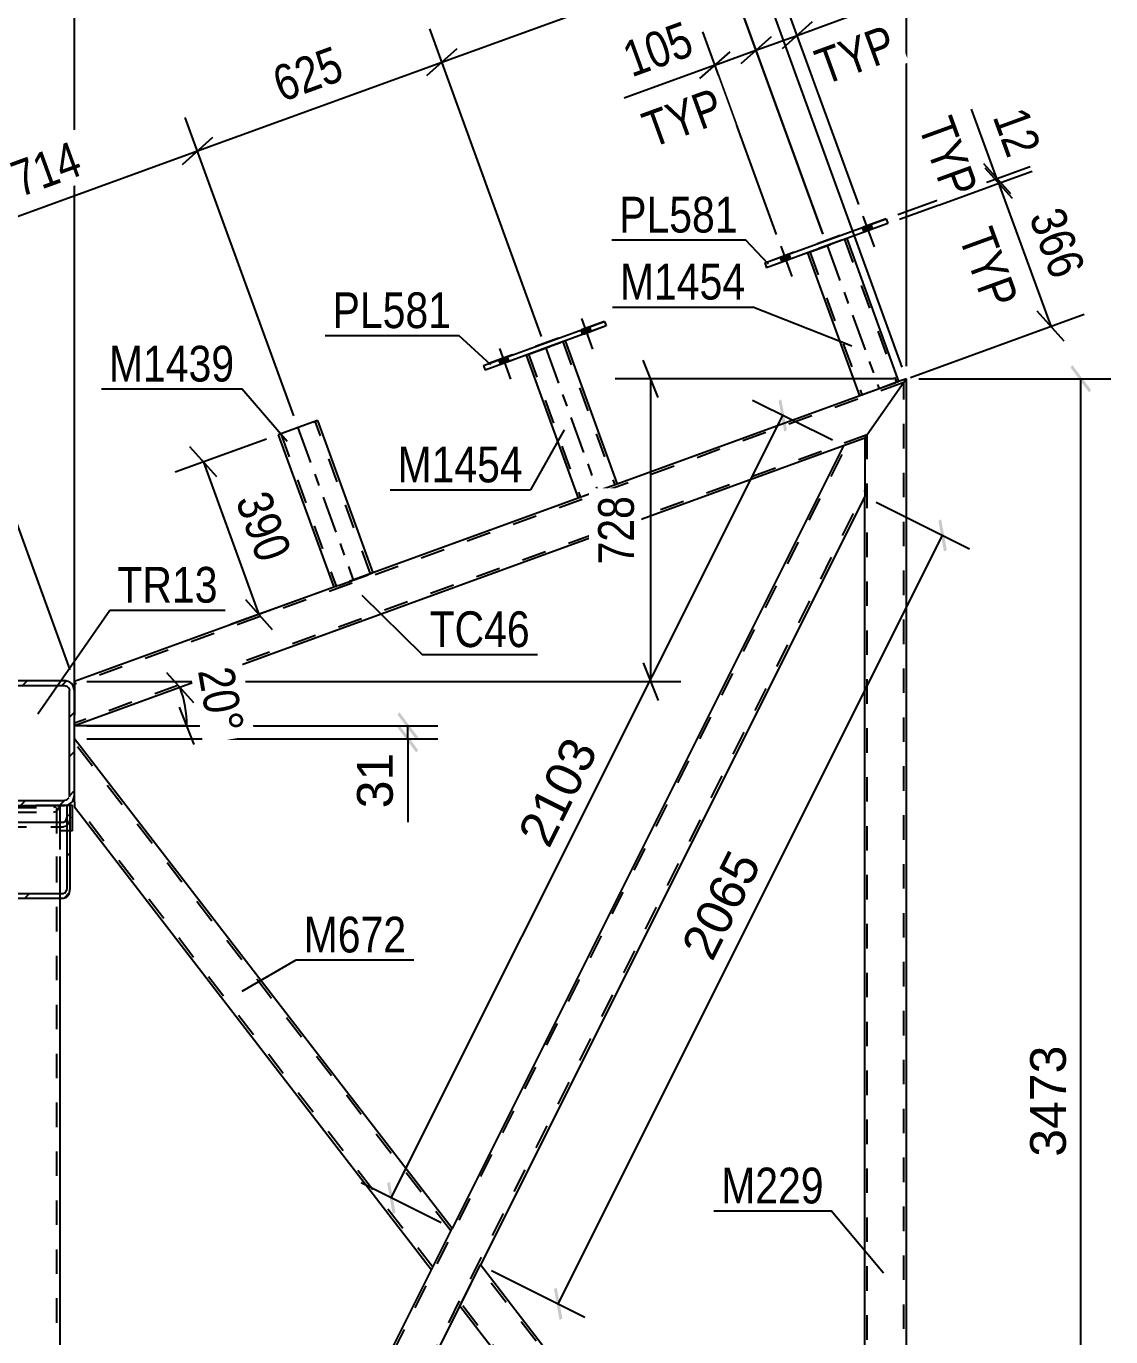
# Model space of a CAD drawing. Header units: millimetres. Extents: x -141 to 1048, y -561 to 280.
# Drawn here: x 836.8 to 923.7, y -203.4 to -98.4 of the extents above; entities that cross this region are included whole.
import ezdxf

# ---------------------------------------------------------------- set-up
doc = ezdxf.new("R2010")
doc.units = ezdxf.units.MM
doc.linetypes.add('DXK_LINE_DOT2', pattern=[3.9198, 1.9599, -1.9599])
doc.linetypes.add('DXK_LINE_DOT3', pattern=[5.9187, 2.979, -0.9799, 0.9799, -0.9799])
doc.styles.add('Arial', font='ARIAL.TTF', dxfattribs={"height": 0.2})
doc.styles.add('Arial Narrow', font='ARIALN.TTF', dxfattribs={"height": 0.2})

# ---------------------------------------------------------------- blocks, each defined once
blk = doc.blocks.new('Part-389626618-1850 - 1833')
at = {"linetype": 'Continuous'}
h = blk.add_hatch(dxfattribs=at)
h.set_pattern_fill('', scale=0.7, style=0, pattern_type=0)
h.set_pattern_definition([(45, (833.9813, -160.047), (-1.57154, 1.57154), [])])
h.paths.add_polyline_path([(833.98, -151.65), (833.98, -160.05), (834.04, -160.35), (834.22, -160.61), (834.48, -160.79), (834.78, -160.85), (839.85, -160.85), (840.15, -160.79), (840.41, -160.61), (840.59, -160.35), (840.65, -160.05), (840.65, -151.65), (840.59, -151.34), (840.41, -151.08), (840.15, -150.91), (839.85, -150.85), (834.78, -150.85), (834.48, -150.91), (834.22, -151.08), (834.04, -151.34)])
h.paths.add_polyline_path([(834.5, -151.36), (834.63, -151.28), (834.78, -151.25), (839.85, -151.25), (840, -151.28), (840.13, -151.36), (840.22, -151.49), (840.25, -151.65), (840.25, -160.05), (840.22, -160.2), (840.13, -160.33), (840, -160.42), (839.85, -160.45), (834.78, -160.45), (834.63, -160.42), (834.5, -160.33), (834.41, -160.2), (834.38, -160.05), (834.38, -151.65), (834.41, -151.49)])
at = {"color": 2, "linetype": 'Continuous'}
for p, q in [((834.78, -150.85), (834.48, -150.91)), ((834.78, -150.85), (839.85, -150.85)), ((840.15, -150.91), (839.85, -150.85)), ((834.04, -151.34), (833.98, -151.65)), ((833.98, -160.05), (833.98, -151.65)), ((834.38, -151.65), (834.41, -151.49)), ((834.38, -160.05), (834.38, -151.65)), ((834.63, -151.28), (834.78, -151.25)), ((834.78, -151.25), (839.85, -151.25)), ((839.85, -151.25), (840, -151.28)), ((840.22, -151.49), (840.25, -151.65)), ((840.25, -160.05), (840.25, -151.65)), ((840.65, -151.65), (840.59, -151.34)), ((840.65, -160.05), (840.65, -151.65)), ((833.98, -160.05), (834.04, -160.35)), ((834.41, -160.2), (834.38, -160.05)), ((834.78, -160.45), (834.63, -160.42)), ((834.78, -160.45), (839.85, -160.45)), ((840, -160.42), (839.85, -160.45)), ((840.25, -160.05), (840.22, -160.2)), ((840.59, -160.35), (840.65, -160.05)), ((834.48, -160.79), (834.78, -160.85)), ((834.78, -160.85), (839.85, -160.85)), ((839.85, -160.85), (840.15, -160.79))]:
    blk.add_line(p, q, dxfattribs=at)
for centre, radius, start, end in [((834.78, -151.65), 0.8, 112.5, 157.5), ((839.85, -151.65), 0.8, 22.5, 67.5), ((834.78, -151.65), 0.4, 112.5, 157.5), ((839.85, -151.65), 0.4, 22.5, 67.5), ((834.78, -160.05), 0.8, 202.5, 247.5), ((834.78, -160.05), 0.4, 202.5, 247.5), ((839.85, -160.05), 0.4, 292.5, 337.5), ((839.85, -160.05), 0.8, 292.5, 337.5)]:
    blk.add_arc(centre, radius, start, end, dxfattribs=at)
blk = doc.blocks.new('Part-389626618-1862 - 1833')
at = {"color": 2, "linetype": 'Continuous'}
for p, q in [((839.51, -162.18), (839.51, -160.85)), ((840.05, -160.85), (839.85, -160.85)), ((840.51, -160.85), (840.31, -160.85)), ((840.51, -160.85), (840.51, -160.85)), ((840.51, -162.89), (840.51, -160.85)), ((840.51, -162.89), (840.31, -162.89))]:
    blk.add_line(p, q, dxfattribs=at)
at = {"color": 7, "linetype": 'DXK_LINE_DOT2'}
for p, q in [((840.51, -160.85), (839.51, -160.85)), ((839.51, -160.85), (839.51, -160.85)), ((839.85, -160.85), (839.51, -160.85)), ((839.51, -160.85), (839.51, -160.85)), ((840.31, -160.85), (840.05, -160.85)), ((840.51, -160.85), (840.51, -160.85)), ((839.51, -162.89), (839.51, -162.18)), ((840.51, -162.89), (839.51, -162.89)), ((839.51, -162.89), (839.51, -162.89)), ((840.31, -162.89), (839.51, -162.89))]:
    blk.add_line(p, q, dxfattribs=at)
blk = doc.blocks.new('Part-389626618-1955 - 1833')
at = {"color": 7, "linetype": 'DXK_LINE_DOT2'}
for p, q in [((839.51, -160.85), (835.11, -160.85)), ((835.11, -160.85), (835.15, -160.85)), ((835.11, -166.89), (835.11, -160.85)), ((835.15, -160.85), (835.16, -160.92)), ((835.38, -166.89), (835.38, -160.85)), ((835.46, -160.89), (835.44, -160.85)), ((835.44, -161.34), (835.55, -161.37)), ((835.55, -160.98), (835.46, -160.89)), ((835.65, -161.01), (835.55, -160.98)), ((835.55, -161.37), (835.65, -161.4)), ((835.65, -161.01), (838.98, -161.01)), ((835.65, -161.4), (838.98, -161.4)), ((839.08, -160.98), (838.98, -161.01)), ((838.98, -161.4), (839.17, -161.34)), ((839.17, -160.89), (839.08, -160.98)), ((839.19, -160.85), (839.17, -160.89)), ((839.17, -161.34), (839.19, -161.34)), ((839.25, -166.89), (839.25, -160.85)), ((839.47, -160.92), (839.48, -160.85)), ((839.51, -166.89), (839.51, -160.85))]:
    blk.add_line(p, q, dxfattribs=at)
for centre, start, end in [((835.84, -160.75), 193.2949, 235.5336), ((838.78, -160.75), 304.4664, 346.7051)]:
    blk.add_arc(centre, 0.709, start, end, dxfattribs=at)
blk = doc.blocks.new('Part-389626618-1891 - 1833')
at = {"color": 7, "linetype": 'DXK_LINE_DOT2'}
for p, q in [((835.11, -160.85), (839.51, -160.85)), ((835.11, -160.85), (835.16, -160.85)), ((835.11, -168.29), (835.11, -160.85)), ((835.38, -257.18), (835.38, -160.85)), ((839.25, -257.18), (839.25, -160.85)), ((839.51, -168.29), (839.51, -160.85)), ((835.11, -257.18), (835.11, -249.74)), ((839.51, -257.18), (839.51, -249.74)), ((835.11, -257.18), (839.51, -257.18))]:
    blk.add_line(p, q, dxfattribs=at)
at = {"color": 2, "linetype": 'Continuous'}
for p, q in [((835.11, -249.74), (835.11, -168.29)), ((839.51, -249.74), (839.51, -168.29))]:
    blk.add_line(p, q, dxfattribs=at)
blk = doc.blocks.new('Part-389626618-2036 - 1833')
at = {"color": 7, "linetype": 'DXK_LINE_DOT2'}
for p, q in [((839.91, -257.19), (902.56, -131.94)), ((840.83, -261.91), (903.98, -135.65)), ((869.27, -198.05), (870.92, -194.74)), ((871.53, -200.98), (873.18, -197.67))]:
    blk.add_line(p, q, dxfattribs=at)
at = {"color": 2, "linetype": 'Continuous'}
for p, q in [((902.28, -132.04), (870.92, -194.74)), ((903.98, -131.42), (902.28, -132.04)), ((903.98, -131.42), (903.98, -136.1)), ((903.98, -136.1), (873.18, -197.67)), ((840.51, -255.53), (869.27, -198.05)), ((841.1, -261.81), (871.53, -200.98))]:
    blk.add_line(p, q, dxfattribs=at)
blk = doc.blocks.new('Part-389626618-1908 - 1833')
at = {"color": 7, "linetype": 'DXK_LINE_DOT2'}
for p, q in [((907.11, -126.95), (840.65, -151.14)), ((906.69, -126.89), (905.42, -127.35)), ((907.2, -126.83), (907.31, -126.66)), ((904.18, -131.14), (840.65, -154.26)), ((903.98, -131.42), (902.28, -132.04)), ((884.14, -135.1), (882.86, -135.56)), ((864.56, -142.22), (861.81, -143.23)), ((840.65, -150.93), (840.65, -150.96)), ((840.65, -150.96), (840.65, -151.05)), ((840.65, -151.65), (840.65, -154.48))]:
    blk.add_line(p, q, dxfattribs=at)
at = {"color": 2, "linetype": 'Continuous'}
for p, q in [((907.31, -126.66), (906.69, -126.89)), ((907.2, -126.83), (906.91, -127.23)), ((907.31, -126.66), (907.2, -126.83)), ((905.42, -127.35), (884.14, -135.1)), ((906.91, -127.23), (903.98, -131.42)), ((902.28, -132.04), (840.65, -154.48)), ((882.86, -135.56), (864.56, -142.22)), ((861.81, -143.23), (840.65, -150.93)), ((840.65, -150.93), (840.65, -151.35)), ((840.65, -151.35), (840.65, -151.65))]:
    blk.add_line(p, q, dxfattribs=at)
blk = doc.blocks.new('Part-389626618-1957 - 1833')
at = {"linetype": 'Continuous'}
h = blk.add_hatch(dxfattribs=at)
h.set_pattern_fill('', scale=0.7, style=0, pattern_type=0)
h.set_pattern_definition([(45, (834.3147, -167.507), (-1.57154, 1.57154), [])])
h.paths.add_polyline_path([(834.31, -160.85), (834.31, -167.51), (834.36, -167.8), (834.47, -168.06), (834.64, -168.23), (834.85, -168.29), (839.78, -168.29), (839.99, -168.23), (840.16, -168.06), (840.27, -167.8), (840.31, -167.51), (840.31, -160.85), (840.05, -160.85), (840.05, -167.51), (840.03, -167.66), (839.97, -167.78), (839.88, -167.87), (839.78, -167.9), (834.85, -167.9), (834.75, -167.87), (834.66, -167.78), (834.6, -167.66), (834.58, -167.51), (834.58, -160.85)])
at = {"color": 7, "linetype": 'DXK_LINE_DOT2'}
for p, q in [((834.31, -167.51), (834.31, -160.85)), ((834.58, -160.85), (834.31, -160.85)), ((834.58, -167.51), (834.58, -160.85)), ((840.31, -160.85), (840.05, -160.85)), ((840.05, -160.85), (840.05, -167.51)), ((840.31, -167.51), (840.31, -160.85)), ((834.36, -162.08), (834.31, -161.79)), ((834.85, -162.57), (834.64, -162.51)), ((834.85, -162.57), (839.78, -162.57)), ((839.99, -162.51), (839.78, -162.57)), ((840.31, -161.79), (840.27, -162.08))]:
    blk.add_line(p, q, dxfattribs=at)
at = {"color": 2, "linetype": 'Continuous'}
for p, q in [((834.31, -167.51), (834.31, -160.85)), ((834.58, -160.85), (834.31, -160.85)), ((834.58, -167.51), (834.58, -160.85)), ((840.31, -160.85), (840.05, -160.85)), ((840.05, -160.85), (840.05, -167.51)), ((840.31, -167.51), (840.31, -160.85)), ((834.58, -161.79), (834.6, -161.94)), ((834.75, -162.15), (834.85, -162.18)), ((834.85, -162.18), (839.78, -162.18)), ((839.78, -162.18), (839.88, -162.15)), ((840.03, -161.94), (840.05, -161.79)), ((834.31, -167.51), (834.36, -167.8)), ((834.6, -167.66), (834.58, -167.51)), ((834.85, -167.9), (834.75, -167.87)), ((834.85, -167.9), (839.78, -167.9)), ((839.88, -167.87), (839.78, -167.9)), ((840.05, -167.51), (840.03, -167.66)), ((840.27, -167.8), (840.31, -167.51)), ((834.64, -168.23), (834.85, -168.29)), ((834.85, -168.29), (839.78, -168.29)), ((839.78, -168.29), (839.99, -168.23))]:
    blk.add_line(p, q, dxfattribs=at)
at = {"color": 7, "linetype": 'DXK_LINE_DOT2'}
for centre, start, end in [((835.04, -161.92), 193.2949, 235.5336), ((839.58, -161.92), 304.4664, 346.7051)]:
    blk.add_arc(centre, 0.709, start, end, dxfattribs=at)
at = {"color": 2, "linetype": 'Continuous'}
for centre, radius, start, end in [((834.95, -161.85), 0.354, 193.2949, 235.5336), ((839.68, -161.85), 0.354, 304.4664, 346.7051), ((835.04, -167.64), 0.709, 193.2949, 235.5336), ((834.95, -167.57), 0.354, 193.2949, 235.5336), ((839.68, -167.57), 0.354, 304.4664, 346.7051), ((839.58, -167.64), 0.709, 304.4664, 346.7051)]:
    blk.add_arc(centre, radius, start, end, dxfattribs=at)
blk = doc.blocks.new('Part-389626618-2035 - 1833')
at = {"color": 2, "linetype": 'Continuous'}
for p, q in [((907.31, -126.66), (906.91, -127.23)), ((907.31, -242.2), (907.31, -126.66)), ((906.91, -127.23), (903.98, -131.42)), ((903.98, -237.59), (903.98, -136.1))]:
    blk.add_line(p, q, dxfattribs=at)
at = {"color": 7, "linetype": 'DXK_LINE_DOT2'}
for p, q in [((907.11, -241.99), (907.11, -126.95)), ((907.31, -126.66), (907.2, -126.83)), ((904.18, -238.94), (904.18, -131.14)), ((903.98, -131.42), (903.98, -136.1))]:
    blk.add_line(p, q, dxfattribs=at)
blk = doc.blocks.new('Part-389626618-2037 - 1833')
at = {"color": 2, "linetype": 'Continuous'}
for p, q in [((871.65, -200.74), (873.18, -197.67)), ((903.98, -237.59), (873.18, -197.67)), ((871.53, -200.98), (871.65, -200.74)), ((901.5, -239.83), (871.53, -200.98)), ((903.98, -238.73), (903.98, -237.59))]:
    blk.add_line(p, q, dxfattribs=at)
at = {"color": 7, "linetype": 'DXK_LINE_DOT2'}
for p, q in [((903.98, -237.92), (873.08, -197.87)), ((901.69, -239.76), (871.63, -200.78)), ((903.84, -238.97), (901.5, -239.83)), ((903.75, -238.49), (903.56, -238.68)), ((903.84, -238.97), (903.56, -238.68)), ((903.98, -238.73), (903.75, -238.49))]:
    blk.add_line(p, q, dxfattribs=at)
blk = doc.blocks.new('Part-389626618-2038 - 1833')
at = {"color": 2, "linetype": 'Continuous'}
for p, q in [((870.92, -194.74), (840.65, -155.51)), ((840.65, -160.56), (840.65, -160.05)), ((840.65, -160.56), (840.65, -160.96)), ((840.65, -160.96), (869.27, -198.05)), ((869.27, -198.05), (870.92, -194.74))]:
    blk.add_line(p, q, dxfattribs=at)
at = {"color": 7, "linetype": 'DXK_LINE_DOT2'}
for p, q in [((840.65, -160.05), (840.65, -155.51)), ((870.82, -194.94), (840.65, -155.83)), ((869.36, -197.85), (840.65, -160.64))]:
    blk.add_line(p, q, dxfattribs=at)
blk = doc.blocks.new('Part-389626618-49855 - 1833')
at = {"color": 7, "linetype": 'DXK_LINE_DOT2'}
for p, q in [((899.4, -116.56), (902.53, -115.42)), ((902.53, -115.42), (899.4, -116.56)), ((902.34, -115.49), (902.34, -115.49)), ((902.34, -115.49), (906.51, -126.96)), ((902.53, -115.42), (902.53, -115.42)), ((899.4, -116.56), (899.4, -116.56)), ((899.4, -116.56), (899.4, -116.56)), ((899.4, -116.56), (899.4, -116.56)), ((899.58, -116.49), (899.58, -116.49)), ((899.58, -116.49), (903.75, -127.96)), ((906.69, -126.89), (903.56, -128.03)), ((906.46, -126.97), (906.32, -127.03)), ((903.56, -128.03), (903.56, -128.03)), ((903.75, -127.96), (903.76, -127.95)), ((903.76, -127.95), (903.79, -127.94)), ((903.79, -127.94), (903.8, -127.94))]:
    blk.add_line(p, q, dxfattribs=at)
at = {"color": 2, "linetype": 'Continuous'}
for p, q in [((902.53, -115.42), (906.69, -126.89)), ((899.4, -116.56), (903.56, -128.03)), ((906.32, -127.03), (903.94, -127.89)), ((906.58, -126.93), (906.32, -127.03)), ((906.67, -126.9), (906.58, -126.93)), ((906.69, -126.89), (906.67, -126.9)), ((903.94, -127.89), (903.56, -128.03))]:
    blk.add_line(p, q, dxfattribs=at)
at = {"color": 7, "linetype": 'DXK_LINE_DOT3'}
blk.add_line((900.96, -115.99), (905.13, -127.46), dxfattribs=at)
blk = doc.blocks.new('Part-389626618-49851 - 1833')
at = {"color": 7, "linetype": 'DXK_LINE_DOT2'}
for p, q in [((876.84, -124.77), (879.98, -123.63)), ((879.98, -123.63), (876.84, -124.77)), ((879.79, -123.7), (879.79, -123.7)), ((879.79, -123.7), (883.95, -135.17)), ((879.98, -123.63), (879.98, -123.63)), ((876.84, -124.77), (876.84, -124.77)), ((876.84, -124.77), (876.84, -124.77)), ((876.84, -124.77), (876.84, -124.77)), ((877.03, -124.7), (877.03, -124.7)), ((877.03, -124.7), (881.2, -136.17)), ((884.14, -135.1), (881.01, -136.24)), ((883.91, -135.18), (883.77, -135.24)), ((881.01, -136.24), (881.01, -136.24)), ((881.2, -136.17), (881.21, -136.16)), ((881.21, -136.16), (881.24, -136.15)), ((881.24, -136.15), (881.25, -136.15))]:
    blk.add_line(p, q, dxfattribs=at)
at = {"color": 2, "linetype": 'Continuous'}
for p, q in [((879.98, -123.63), (884.14, -135.1)), ((876.84, -124.77), (881.01, -136.24)), ((883.77, -135.24), (881.38, -136.1)), ((884.03, -135.14), (883.77, -135.24)), ((884.11, -135.11), (884.03, -135.14)), ((884.14, -135.1), (884.11, -135.11)), ((881.38, -136.1), (881.01, -136.24))]:
    blk.add_line(p, q, dxfattribs=at)
at = {"color": 7, "linetype": 'DXK_LINE_DOT3'}
blk.add_line((878.41, -124.2), (882.57, -135.67), dxfattribs=at)
blk = doc.blocks.new('Part-389626618-49852 - 1833')
at = {"color": 2, "linetype": 'Continuous'}
for p, q in [((873.42, -125.59), (883.13, -122.06)), ((883.27, -122.43), (873.56, -125.97)), ((883.13, -122.06), (883.13, -122.06)), ((883.13, -122.06), (883.27, -122.43)), ((873.42, -125.59), (873.42, -125.59)), ((873.42, -125.59), (873.56, -125.97))]:
    blk.add_line(p, q, dxfattribs=at)
at = {"color": 7, "linetype": 'DXK_LINE_DOT2'}
for p, q in [((883.13, -122.06), (873.42, -125.59)), ((883.27, -122.43), (873.56, -125.97))]:
    blk.add_line(p, q, dxfattribs=at)
blk = doc.blocks.new('Part-389626618-49856 - 1833')
at = {"color": 2, "linetype": 'Continuous'}
for p, q in [((895.97, -117.38), (905.68, -113.85)), ((905.82, -114.22), (896.11, -117.76)), ((905.68, -113.85), (905.68, -113.85)), ((905.68, -113.85), (905.82, -114.22)), ((895.97, -117.38), (895.97, -117.38)), ((895.97, -117.38), (896.11, -117.76))]:
    blk.add_line(p, q, dxfattribs=at)
at = {"color": 7, "linetype": 'DXK_LINE_DOT2'}
for p, q in [((905.68, -113.85), (895.97, -117.38)), ((905.82, -114.22), (896.11, -117.76))]:
    blk.add_line(p, q, dxfattribs=at)
blk = doc.blocks.new('Part-389626618-49859 - 1833')
at = {"color": 7, "linetype": 'DXK_LINE_DOT2'}
for p, q in [((860.13, -130.01), (856.99, -131.14)), ((859.92, -130.08), (859.82, -130.12)), ((859.94, -130.07), (859.92, -130.08)), ((859.94, -130.07), (859.94, -130.07)), ((864.38, -142.29), (859.94, -130.07)), ((857.18, -131.08), (857.18, -131.08)), ((857.18, -131.08), (861.62, -143.29)), ((864.56, -142.22), (861.43, -143.36)), ((864.33, -142.31), (864.19, -142.36)), ((861.62, -143.29), (861.63, -143.29)), ((861.63, -143.29), (861.66, -143.28)), ((861.66, -143.28), (861.67, -143.27))]:
    blk.add_line(p, q, dxfattribs=at)
at = {"color": 2, "linetype": 'Continuous'}
for p, q in [((859.75, -130.14), (856.99, -131.14)), ((859.75, -130.14), (860.13, -130.01)), ((860.13, -130.01), (860.13, -130.01)), ((860.13, -130.01), (864.56, -142.22)), ((856.99, -131.14), (856.99, -131.14)), ((856.99, -131.14), (861.43, -143.36)), ((861.81, -143.23), (864.19, -142.36)), ((864.45, -142.26), (864.19, -142.36)), ((864.54, -142.23), (864.45, -142.26)), ((864.56, -142.22), (864.54, -142.23)), ((861.81, -143.23), (861.43, -143.36))]:
    blk.add_line(p, q, dxfattribs=at)
at = {"color": 7, "linetype": 'DXK_LINE_DOT3'}
blk.add_line((858.56, -130.58), (863, -142.79), dxfattribs=at)
blk = doc.blocks.new('Bolt-389626618-49861 - 1833')
at = {"linetype": 'Continuous'}
for points in [[(881.91, -122.5), (881.22, -122.75), (881.35, -123.13), (882.04, -122.88)], [(875.33, -124.9), (874.64, -125.15), (874.78, -125.52), (875.47, -125.27)]]:
    blk.add_hatch(color=1, dxfattribs=at).paths.add_polyline_path(points)
at = {"color": 1, "linetype": 'Continuous'}
for p, q in [((881.22, -122.75), (881.35, -123.13)), ((881.28, -121.84), (882.17, -124.29)), ((881.91, -122.5), (882.04, -122.88)), ((874.7, -124.24), (875.59, -126.68)), ((875.33, -124.9), (875.47, -125.27)), ((874.64, -125.15), (874.78, -125.52))]:
    blk.add_line(p, q, dxfattribs=at)
blk = doc.blocks.new('Bolt-389626618-49862 - 1833')
at = {"linetype": 'Continuous'}
for points in [[(881.91, -122.5), (881.22, -122.75), (881.35, -123.13), (882.04, -122.88)], [(875.33, -124.9), (874.64, -125.15), (874.78, -125.52), (875.47, -125.27)]]:
    blk.add_hatch(color=1, dxfattribs=at).paths.add_polyline_path(points)
at = {"color": 1, "linetype": 'Continuous'}
for p, q in [((881.22, -122.75), (881.35, -123.13)), ((881.28, -121.84), (882.17, -124.29)), ((881.91, -122.5), (882.04, -122.88)), ((874.7, -124.24), (875.59, -126.68)), ((875.33, -124.9), (875.47, -125.27)), ((874.64, -125.15), (874.78, -125.52))]:
    blk.add_line(p, q, dxfattribs=at)
blk = doc.blocks.new('Bolt-389626618-49865 - 1833')
at = {"linetype": 'Continuous'}
for points in [[(904.46, -114.29), (903.77, -114.54), (903.91, -114.92), (904.6, -114.67)], [(897.88, -116.69), (897.19, -116.94), (897.33, -117.32), (898.02, -117.06)]]:
    blk.add_hatch(color=1, dxfattribs=at).paths.add_polyline_path(points)
at = {"color": 1, "linetype": 'Continuous'}
for p, q in [((903.83, -113.64), (904.72, -116.08)), ((904.46, -114.29), (904.6, -114.67)), ((903.77, -114.54), (903.91, -114.92)), ((897.25, -116.03), (898.14, -118.47)), ((897.19, -116.94), (897.33, -117.32)), ((897.88, -116.69), (898.02, -117.06))]:
    blk.add_line(p, q, dxfattribs=at)
blk = doc.blocks.new('Bolt-389626618-49866 - 1833')
at = {"linetype": 'Continuous'}
for points in [[(904.46, -114.29), (903.77, -114.54), (903.91, -114.92), (904.6, -114.67)], [(897.88, -116.69), (897.19, -116.94), (897.33, -117.32), (898.02, -117.06)]]:
    blk.add_hatch(color=1, dxfattribs=at).paths.add_polyline_path(points)
at = {"color": 1, "linetype": 'Continuous'}
for p, q in [((903.83, -113.64), (904.72, -116.08)), ((904.46, -114.29), (904.6, -114.67)), ((903.77, -114.54), (903.91, -114.92)), ((897.25, -116.03), (898.14, -118.47)), ((897.19, -116.94), (897.33, -117.32)), ((897.88, -116.69), (898.02, -117.06))]:
    blk.add_line(p, q, dxfattribs=at)
blk = doc.blocks.new('StraightDimension-389626618-25642 - 1833')
at = {"linetype": 'Continuous'}
blk.add_hatch(color=7, dxfattribs=at).paths.add_polyline_path([(920.46, -125.76), (920.61, -125.56), (922.11, -127.56), (921.96, -127.76)])
at = {"color": 7, "linetype": 'Continuous'}
for p, q in [((908.31, -126.66), (923.69, -126.66)), ((921.29, -242.44), (921.29, -126.66))]:
    blk.add_line(p, q, dxfattribs=at)
at = {"color": 0}
blk.add_wipeout([(920.69, -179.51), (916.49, -179.51), (916.49, -189.6), (920.69, -189.6)], dxfattribs=at)
at = {"color": 3, "style": 'Arial'}
blk.add_text('3473', height=2.865, rotation=90.0002, dxfattribs=at).set_placement((920.09, -189))
blk = doc.blocks.new('StraightDimension-389626618-25722 - 1833')
at = {"linetype": 'Continuous'}
for points in [[(897.07, -128.43), (897.29, -128.31), (897.74, -130.77), (897.52, -130.89)], [(866.38, -193.48), (866.15, -193.59), (865.71, -191.13), (865.93, -191.02)]]:
    blk.add_hatch(color=7, dxfattribs=at).paths.add_polyline_path(points)
at = {"color": 7, "linetype": 'Continuous'}
for p, q in [((901.39, -131.59), (894.99, -128.39)), ((866.04, -192.3), (897.41, -129.6)), ((870.03, -194.3), (863.63, -191.09))]:
    blk.add_line(p, q, dxfattribs=at)
at = {"color": 0}
blk.add_wipeout([(883.44, -156.17), (879.69, -154.29), (875.17, -163.32), (878.93, -165.2)], dxfattribs=at)
at = {"color": 3, "style": 'Arial'}
blk.add_text('2103', height=2.865, rotation=63.4264, dxfattribs=at).set_placement((878.66, -164.39))
blk = doc.blocks.new('StraightDimension-389626618-25724 - 1833')
at = {"linetype": 'Continuous'}
for points in [[(909.88, -138.04), (910.1, -137.93), (910.55, -140.39), (910.32, -140.5)], [(879.75, -201.96), (879.52, -202.08), (879.08, -199.62), (879.3, -199.5)]]:
    blk.add_hatch(color=7, dxfattribs=at).paths.add_polyline_path(points)
at = {"color": 7, "linetype": 'Continuous'}
for p, q in [((904.88, -136.55), (912.36, -140.29)), ((879.41, -200.79), (910.21, -139.22)), ((874.08, -198.12), (881.56, -201.86))]:
    blk.add_line(p, q, dxfattribs=at)
at = {"color": 0}
blk.add_wipeout([(896.53, -165.22), (892.78, -163.34), (888.26, -172.37), (892.02, -174.25)], dxfattribs=at)
at = {"color": 3, "style": 'Arial'}
blk.add_text('2065', height=2.865, rotation=63.4264, dxfattribs=at).set_placement((891.75, -173.44))
blk = doc.blocks.new('StraightDimension-389626618-26773 - 1833')
at = {"linetype": 'Continuous'}
for points in [[(868.19, -155.38), (868.04, -155.58), (866.54, -153.58), (866.69, -153.38)], [(866.54, -154.61), (866.69, -154.41), (868.19, -156.41), (868.04, -156.61)]]:
    blk.add_hatch(color=7, dxfattribs=at).paths.add_polyline_path(points)
at = {"color": 7, "linetype": 'Continuous'}
for p, q in [((841.65, -154.48), (869.76, -154.48)), ((867.36, -155.51), (867.36, -154.48)), ((841.65, -155.51), (869.76, -155.51)), ((867.36, -155.51), (867.36, -162.2)), ((867.36, -155.51), (867.36, -162.2))]:
    blk.add_line(p, q, dxfattribs=at)
at = {"color": 0}
blk.add_wipeout([(866.76, -156.03), (862.56, -156.03), (862.56, -161.68), (866.76, -161.68)], dxfattribs=at)
at = {"color": 3, "style": 'Arial'}
blk.add_text('31', height=2.865, rotation=90.0002, dxfattribs=at).set_placement((866.16, -161.08))
blk = doc.blocks.new('StraightDimension-389626618-38401 - 1833')
at = {"color": 7, "linetype": 'Continuous'}
for p, q in [((887.43, -128.16), (886.23, -125.16)), ((906.31, -126.66), (883.98, -126.66)), ((886.83, -150.93), (886.83, -126.66)), ((886.23, -149.43), (887.43, -152.43)), ((841.65, -150.93), (889.23, -150.93))]:
    blk.add_line(p, q, dxfattribs=at)
at = {"color": 0}
blk.add_wipeout([(886.08, -135.45), (881.88, -135.45), (881.88, -142.14), (886.08, -142.14)], dxfattribs=at)
at = {"color": 3, "style": 'Arial Narrow'}
blk.add_text('728', height=2.863, rotation=90.0002, dxfattribs=at).set_placement((885.48, -141.54))
blk = doc.blocks.new('StraightDimension-389626618-47881 - 1833')
at = {"color": 7, "linetype": 'Continuous'}
for p, q in [((840.65, -153.48), (840.65, -81.89)), ((907.31, -125.66), (907.31, -81.89)), ((842.15, -84.14), (839.15, -85.34)), ((840.65, -84.74), (907.31, -84.74)), ((905.81, -85.34), (908.81, -84.14))]:
    blk.add_line(p, q, dxfattribs=at)
at = {"color": 0}
blk.add_wipeout([(878.24, -83.99), (878.24, -79.79), (869.72, -79.79), (869.72, -83.99)], dxfattribs=at)
at = {"color": 3, "style": 'Arial Narrow'}
blk.add_text('2000', height=2.863, dxfattribs=at).set_placement((870.32, -83.39))
blk = doc.blocks.new('StraightDimension-389626618-54564 - 1833')
at = {"color": 7, "linetype": 'Continuous'}
for p, q in [((906.62, -113.51), (917.24, -109.64)), ((906.76, -113.88), (917.38, -110.02)), ((913.49, -109.41), (915.64, -111.82)), ((915.78, -112.19), (913.62, -109.79)), ((914.56, -110.61), (914.7, -110.99))]:
    blk.add_line(p, q, dxfattribs=at)
at = {"color": 0}
blk.add_wipeout([(915.09, -109.86), (919.04, -108.43), (917.37, -103.86), (913.43, -105.3)], dxfattribs=at)
at = {"color": 7, "linetype": 'Continuous'}
blk.add_line((914.56, -110.61), (912.54, -105.06), dxfattribs=at)
at = {"color": 0, "linetype": 'Continuous'}
blk.add_wipeout([(910.06, -113.15), (914.01, -111.71), (911.41, -104.58), (907.46, -106.02)], dxfattribs=at)
at = {"color": 7, "linetype": 'Continuous'}
blk.add_line((914.56, -110.61), (912.54, -105.06), dxfattribs=at)
at = {"color": 3, "linetype": 'Continuous', "style": 'Arial Narrow'}
blk.add_text('TYP', height=2.863, rotation=-69.9925, dxfattribs=at).set_placement((908.23, -106.38))
at = {"color": 3, "style": 'Arial Narrow'}
blk.add_text('12', height=2.863, rotation=-69.9925, dxfattribs=at).set_placement((914.2, -105.66))
blk = doc.blocks.new('StraightDimension-389626618-47882 - 1833')
at = {"color": 7, "linetype": 'Continuous'}
for p, q in [((833.98, -153.48), (833.98, -81.89)), ((840.65, -153.48), (840.65, -81.89)), ((832.48, -85.34), (835.48, -84.14)), ((833.98, -84.74), (840.65, -84.74)), ((842.15, -84.14), (839.15, -85.34))]:
    blk.add_line(p, q, dxfattribs=at)
at = {"color": 0}
blk.add_wipeout([(840.66, -83.99), (840.66, -79.79), (833.97, -79.79), (833.97, -83.99)], dxfattribs=at)
at = {"color": 3, "style": 'Arial Narrow'}
blk.add_text('200', height=2.863, dxfattribs=at).set_placement((834.57, -83.39))
blk = doc.blocks.new('AngleDimension-389626618-49603 - 1833')
at = {"color": 7, "linetype": 'Continuous'}
for p, q in [((848.04, -150.19), (850.19, -152.6)), ((849.11, -151.39), (840.65, -154.48)), ((850.26, -155.98), (849.06, -152.98)), ((849.66, -154.48), (840.65, -154.48)), ((841.65, -154.48), (849.66, -154.48))]:
    blk.add_line(p, q, dxfattribs=at)
blk.add_arc((840.65, -154.48), 9.01, 0, 20, dxfattribs=at)
at = {"color": 0}
blk.add_wipeout([(850.97, -155.93), (855.1, -155.21), (853.98, -148.84), (849.84, -149.57)], dxfattribs=at)
at = {"color": 3, "style": 'Arial Narrow'}
blk.add_text('20°', height=2.863, rotation=-80.0021, dxfattribs=at).set_placement((850.54, -150.06))
blk = doc.blocks.new('StraightDimension-389626618-54452 - 1833')
at = {"color": 7, "linetype": 'Continuous'}
for p, q in [((906.97, -125.72), (893.86, -89.62)), ((900.63, -115.07), (891.67, -90.42)), ((896.04, -91.23), (893.63, -93.38)), ((891.44, -94.17), (893.85, -92.02)), ((892.65, -93.1), (894.83, -92.3))]:
    blk.add_line(p, q, dxfattribs=at)
at = {"color": 0}
blk.add_wipeout([(899.64, -89.76), (898.2, -85.81), (893.64, -87.47), (895.07, -91.42)], dxfattribs=at)
at = {"color": 7, "linetype": 'Continuous'}
blk.add_line((894.83, -92.3), (900.39, -90.29), dxfattribs=at)
blk.add_line((894.83, -92.3), (900.39, -90.29), dxfattribs=at)
at = {"color": 3, "style": 'Arial Narrow'}
blk.add_text('70', height=2.863, rotation=19.9618, dxfattribs=at).set_placement((895.43, -90.65))
blk = doc.blocks.new('StraightDimension-389626618-54453 - 1833')
at = {"color": 7, "linetype": 'Continuous'}
for p, q in [((900.63, -115.07), (891.67, -90.42)), ((891.44, -94.17), (893.85, -92.02)), ((870.09, -101.29), (892.65, -93.1)), ((878.07, -123.26), (869.12, -98.61)), ((871.29, -100.21), (868.88, -102.36))]:
    blk.add_line(p, q, dxfattribs=at)
at = {"color": 0}
blk.add_wipeout([(884.25, -95.35), (882.82, -91.4), (876.54, -93.68), (877.97, -97.63)], dxfattribs=at)
at = {"color": 3, "style": 'Arial Narrow'}
blk.add_text('720', height=2.863, rotation=19.9618, dxfattribs=at).set_placement((878.33, -96.86))
blk = doc.blocks.new('StraightDimension-389626618-54454 - 1833')
at = {"color": 7, "linetype": 'Continuous'}
for p, q in [((878.07, -123.26), (869.12, -98.61)), ((868.88, -102.36), (871.29, -100.21)), ((850.51, -108.4), (870.09, -101.29)), ((858.22, -129.64), (849.53, -105.72)), ((851.71, -107.32), (849.3, -109.48))]:
    blk.add_line(p, q, dxfattribs=at)
at = {"color": 0}
blk.add_wipeout([(863.18, -103), (861.75, -99.05), (855.47, -101.33), (856.9, -105.28)], dxfattribs=at)
at = {"color": 3, "style": 'Arial Narrow'}
blk.add_text('625', height=2.863, rotation=19.9618, dxfattribs=at).set_placement((857.26, -104.51))
blk = doc.blocks.new('StraightDimension-389626618-54455 - 1833')
at = {"color": 7, "linetype": 'Continuous'}
for p, q in [((858.22, -129.64), (849.53, -105.72)), ((849.3, -109.48), (851.71, -107.32)), ((828.15, -116.52), (850.51, -108.4)), ((840.31, -149.99), (827.18, -113.84)), ((829.36, -115.44), (826.95, -117.6))]:
    blk.add_line(p, q, dxfattribs=at)
at = {"color": 0}
blk.add_wipeout([(842.21, -110.61), (840.78, -106.67), (834.5, -108.95), (835.93, -112.9)], dxfattribs=at)
at = {"color": 3, "style": 'Arial Narrow'}
blk.add_text('714', height=2.863, rotation=19.9618, dxfattribs=at).set_placement((836.29, -112.13))
blk = doc.blocks.new('StraightDimension-389626618-54533 - 1833')
at = {"color": 7, "linetype": 'Continuous'}
for p, q in [((856.05, -131.49), (848.73, -134.14)), ((852.07, -134.53), (849.91, -132.12)), ((850.99, -133.33), (855.43, -145.54)), ((860.49, -143.7), (853.17, -146.36)), ((854.35, -144.34), (856.5, -146.75))]:
    blk.add_line(p, q, dxfattribs=at)
at = {"color": 0}
blk.add_wipeout([(855.05, -142.32), (859, -140.89), (856.72, -134.6), (852.77, -136.04)], dxfattribs=at)
at = {"color": 3, "style": 'Arial Narrow'}
blk.add_text('390', height=2.863, rotation=-70.0384, dxfattribs=at).set_placement((853.54, -136.4))
blk = doc.blocks.new('StraightDimension-389626618-54540 - 1833')
at = {"color": 7, "linetype": 'Continuous'}
for p, q in [((903.49, -112.7), (897.58, -96.46)), ((900.62, -115.05), (894.29, -97.66)), ((899.75, -98.06), (897.35, -100.21)), ((894.06, -101.41), (896.47, -99.26)), ((895.26, -100.33), (898.55, -99.14))]:
    blk.add_line(p, q, dxfattribs=at)
at = {"color": 0}
blk.add_wipeout([(905.07, -95.97), (903.63, -92.02), (897.35, -94.31), (898.79, -98.25)], dxfattribs=at)
at = {"color": 7, "linetype": 'Continuous'}
blk.add_line((898.55, -99.14), (905.82, -96.49), dxfattribs=at)
at = {"color": 0, "linetype": 'Continuous'}
blk.add_wipeout([(907.5, -101.31), (906.06, -97.36), (898.93, -99.96), (900.36, -103.9)], dxfattribs=at)
at = {"color": 7, "linetype": 'Continuous'}
blk.add_line((898.55, -99.14), (905.82, -96.49), dxfattribs=at)
at = {"color": 3, "style": 'Arial Narrow'}
blk.add_text('105', height=2.863, rotation=20.0077, dxfattribs=at).set_placement((899.15, -97.48))
at = {"color": 3, "linetype": 'Continuous', "style": 'Arial Narrow'}
blk.add_text('TYP', height=2.863, rotation=20.0077, dxfattribs=at).set_placement((900.72, -103.14))
blk = doc.blocks.new('StraightDimension-389626618-54541 - 1833')
at = {"color": 7, "linetype": 'Continuous'}
for p, q in [((900.62, -115.05), (894.29, -97.66)), ((896.91, -115.09), (891, -98.85)), ((896.47, -99.26), (894.06, -101.41)), ((890.77, -102.61), (893.18, -100.46)), ((891.97, -101.53), (895.26, -100.33))]:
    blk.add_line(p, q, dxfattribs=at)
at = {"color": 0}
blk.add_wipeout([(891.22, -101.01), (889.79, -97.06), (883.51, -99.35), (884.94, -103.29)], dxfattribs=at)
at = {"color": 7, "linetype": 'Continuous'}
blk.add_line((891.97, -101.53), (884.71, -104.18), dxfattribs=at)
at = {"color": 0, "linetype": 'Continuous'}
blk.add_wipeout([(893.65, -106.35), (892.21, -102.4), (885.08, -105), (886.52, -108.95)], dxfattribs=at)
at = {"color": 7, "linetype": 'Continuous'}
blk.add_line((891.97, -101.53), (884.71, -104.18), dxfattribs=at)
at = {"color": 3, "style": 'Arial Narrow'}
blk.add_text('105', height=2.863, rotation=20.0077, dxfattribs=at).set_placement((885.3, -102.52))
at = {"color": 3, "linetype": 'Continuous', "style": 'Arial Narrow'}
blk.add_text('TYP', height=2.863, rotation=20.0077, dxfattribs=at).set_placement((886.88, -108.18))
blk = doc.blocks.new('StraightDimension-389626618-54563 - 1833')
at = {"color": 7, "linetype": 'Continuous'}
for p, q in [((906.76, -113.88), (917.38, -110.02)), ((913.62, -109.79), (915.78, -112.19)), ((914.7, -110.99), (918.88, -122.45)), ((907.63, -126.55), (921.55, -121.48)), ((919.95, -123.66), (917.8, -121.25))]:
    blk.add_line(p, q, dxfattribs=at)
at = {"color": 0}
blk.add_wipeout([(918.64, -119.61), (922.58, -118.17), (920.3, -111.89), (916.35, -113.33)], dxfattribs=at)
at = {"color": 0, "linetype": 'Continuous'}
blk.add_wipeout([(913.29, -122.03), (917.24, -120.6), (914.64, -113.46), (910.7, -114.9)], dxfattribs=at)
at = {"color": 3, "style": 'Arial Narrow'}
blk.add_text('366', height=2.863, rotation=-69.9925, dxfattribs=at).set_placement((917.12, -113.68))
at = {"color": 3, "linetype": 'Continuous', "style": 'Arial Narrow'}
blk.add_text('TYP', height=2.863, rotation=-69.9925, dxfattribs=at).set_placement((911.47, -115.26))
blk = doc.blocks.new('Mark-389626618-54525 - 1833')
at = {"color": 30, "linetype": 'Continuous'}
for p in [(842.82, -127.48), (857.7, -131.69)]:
    blk.add_line(p, (854.07, -127.48), dxfattribs=at)
at = {"color": 0}
blk.add_wipeout([(853.47, -126.88), (853.47, -123.88), (843.42, -123.88), (843.42, -126.88)], dxfattribs=at)
blk.add_wipeout([(853.47, -126.88), (853.47, -123.88), (843.42, -123.88), (843.42, -126.88)], dxfattribs=at)
at = {"color": 3, "style": 'Arial Narrow'}
blk.add_text('M1439', height=2.863, dxfattribs=at).set_placement((843.42, -126.88))
blk = doc.blocks.new('Mark-389626618-54506 - 1833')
at = {"color": 30, "linetype": 'Continuous'}
for p in [(860.74, -123.2), (874.01, -125.55)]:
    blk.add_line(p, (871.45, -123.2), dxfattribs=at)
at = {"color": 0}
blk.add_wipeout([(870.85, -122.6), (870.85, -119.6), (861.34, -119.6), (861.34, -122.6)], dxfattribs=at)
blk.add_wipeout([(870.85, -122.6), (870.85, -119.6), (861.34, -119.6), (861.34, -122.6)], dxfattribs=at)
at = {"color": 3, "style": 'Arial Narrow'}
blk.add_text('PL581', height=2.863, dxfattribs=at).set_placement((861.34, -122.6))
blk = doc.blocks.new('Mark-389626618-38487 - 1833')
at = {"color": 30, "linetype": 'Continuous'}
for p in [(891.87, -193.34), (905.47, -198.34)]:
    blk.add_line(p, (901.29, -193.34), dxfattribs=at)
at = {"color": 0}
blk.add_wipeout([(900.69, -192.74), (900.69, -189.74), (892.47, -189.74), (892.47, -192.74)], dxfattribs=at)
blk.add_wipeout([(900.69, -192.74), (900.69, -189.74), (892.47, -189.74), (892.47, -192.74)], dxfattribs=at)
at = {"color": 3, "style": 'Arial Narrow'}
blk.add_text('M229', height=2.863, dxfattribs=at).set_placement((892.47, -192.74))
blk = doc.blocks.new('Mark-389626618-25725 - 1833')
at = {"color": 30, "linetype": 'Continuous'}
for p, q in [((837.73, -153.5), (843.5, -145.2)), ((843.5, -145.2), (852.73, -145.2))]:
    blk.add_line(p, q, dxfattribs=at)
at = {"color": 0}
blk.add_wipeout([(852.13, -144.6), (852.13, -141.6), (844.1, -141.6), (844.1, -144.6)], dxfattribs=at)
blk.add_wipeout([(852.13, -144.6), (852.13, -141.6), (844.1, -141.6), (844.1, -144.6)], dxfattribs=at)
at = {"color": 3, "style": 'Arial Narrow'}
blk.add_text('TR13', height=2.863, dxfattribs=at).set_placement((844.1, -144.6))
blk = doc.blocks.new('Mark-389626618-38463 - 1833')
at = {"color": 30, "linetype": 'Continuous'}
for p, q in [((854.09, -175.73), (858.42, -173.23)), ((858.42, -173.23), (867.84, -173.23))]:
    blk.add_line(p, q, dxfattribs=at)
at = {"color": 0}
blk.add_wipeout([(867.24, -172.63), (867.24, -169.63), (859.02, -169.63), (859.02, -172.63)], dxfattribs=at)
blk.add_wipeout([(867.24, -172.63), (867.24, -169.63), (859.02, -169.63), (859.02, -172.63)], dxfattribs=at)
at = {"color": 3, "style": 'Arial Narrow'}
blk.add_text('M672', height=2.863, dxfattribs=at).set_placement((859.02, -172.63))
blk = doc.blocks.new('Mark-389626618-38527 - 1833')
at = {"color": 30, "linetype": 'Continuous'}
for p, q in [((863.68, -144), (868.51, -148.76)), ((868.51, -148.76), (877.75, -148.76))]:
    blk.add_line(p, q, dxfattribs=at)
at = {"color": 0}
blk.add_wipeout([(877.15, -148.16), (877.15, -145.16), (869.11, -145.16), (869.11, -148.16)], dxfattribs=at)
blk.add_wipeout([(877.15, -148.16), (877.15, -145.16), (869.11, -145.16), (869.11, -148.16)], dxfattribs=at)
at = {"color": 3, "style": 'Arial Narrow'}
blk.add_text('TC46', height=2.863, dxfattribs=at).set_placement((869.11, -148.16))
blk = doc.blocks.new('Mark-389626618-54483 - 1833')
at = {"color": 30, "linetype": 'Continuous'}
for p in [(883.76, -120.91), (902.95, -124.05)]:
    blk.add_line(p, (895.01, -120.91), dxfattribs=at)
at = {"color": 0}
blk.add_wipeout([(894.41, -120.31), (894.41, -117.31), (884.36, -117.31), (884.36, -120.31)], dxfattribs=at)
blk.add_wipeout([(894.41, -120.31), (894.41, -117.31), (884.36, -117.31), (884.36, -120.31)], dxfattribs=at)
at = {"color": 3, "style": 'Arial Narrow'}
blk.add_text('M1454', height=2.863, dxfattribs=at).set_placement((884.36, -120.31))
blk = doc.blocks.new('Mark-389626618-54486 - 1833')
at = {"color": 30, "linetype": 'Continuous'}
for p in [(883.7, -115.54), (896.27, -117.48)]:
    blk.add_line(p, (894.41, -115.54), dxfattribs=at)
at = {"color": 0}
blk.add_wipeout([(893.81, -114.94), (893.81, -111.94), (884.3, -111.94), (884.3, -114.94)], dxfattribs=at)
blk.add_wipeout([(893.81, -114.94), (893.81, -111.94), (884.3, -111.94), (884.3, -114.94)], dxfattribs=at)
at = {"color": 3, "style": 'Arial Narrow'}
blk.add_text('PL581', height=2.863, dxfattribs=at).set_placement((884.3, -114.94))
blk = doc.blocks.new('Mark-389626618-54503 - 1833')
at = {"color": 30, "linetype": 'Continuous'}
for p in [(879.9, -130.76), (865.94, -135.56)]:
    blk.add_line(p, (877.19, -135.56), dxfattribs=at)
at = {"color": 0}
blk.add_wipeout([(876.59, -134.96), (876.59, -131.96), (866.54, -131.96), (866.54, -134.96)], dxfattribs=at)
blk.add_wipeout([(876.59, -134.96), (876.59, -131.96), (866.54, -131.96), (866.54, -134.96)], dxfattribs=at)
at = {"color": 3, "style": 'Arial Narrow'}
blk.add_text('M1454', height=2.863, dxfattribs=at).set_placement((866.54, -134.96))

msp = doc.modelspace()

# ---------------------------------------------------------------- block references
for name in ['Part-389626618-49856 - 1833', 'Bolt-389626618-49865 - 1833', 'Bolt-389626618-49866 - 1833', 'Part-389626618-49855 - 1833', 'Part-389626618-49852 - 1833', 'Bolt-389626618-49861 - 1833', 'Bolt-389626618-49862 - 1833', 'Part-389626618-49851 - 1833', 'StraightDimension-389626618-25642 - 1833', 'Part-389626618-1908 - 1833', 'Part-389626618-2035 - 1833', 'Part-389626618-49859 - 1833', 'Part-389626618-2036 - 1833', 'Part-389626618-1850 - 1833', 'Part-389626618-2038 - 1833', 'Part-389626618-1957 - 1833', 'Part-389626618-1955 - 1833', 'Part-389626618-1891 - 1833', 'Part-389626618-1862 - 1833', 'Part-389626618-2037 - 1833']:
    msp.add_blockref(name, (0, 0))

# ---------------------------------------------------------------- next in the draw order: block references
msp.add_blockref('StraightDimension-389626618-25722 - 1833', (0, 0))

# ---------------------------------------------------------------- next in the draw order: block references
for name in ['StraightDimension-389626618-25724 - 1833', 'StraightDimension-389626618-26773 - 1833', 'Mark-389626618-38463 - 1833']:
    msp.add_blockref(name, (0, 0))

# ---------------------------------------------------------------- next in the draw order: block references
for name in ['StraightDimension-389626618-38401 - 1833', 'Mark-389626618-38487 - 1833']:
    msp.add_blockref(name, (0, 0))

# ---------------------------------------------------------------- next in the draw order: block references
msp.add_blockref('StraightDimension-389626618-47881 - 1833', (0, 0))

# ---------------------------------------------------------------- next in the draw order: block references
for name in ['StraightDimension-389626618-47882 - 1833', 'StraightDimension-389626618-54564 - 1833', 'Mark-389626618-54503 - 1833', 'Mark-389626618-38527 - 1833']:
    msp.add_blockref(name, (0, 0))

# ---------------------------------------------------------------- next in the draw order: block references
for name in ['StraightDimension-389626618-54452 - 1833', 'AngleDimension-389626618-49603 - 1833']:
    msp.add_blockref(name, (0, 0))

# ---------------------------------------------------------------- next in the draw order: block references
msp.add_blockref('StraightDimension-389626618-54453 - 1833', (0, 0))

# ---------------------------------------------------------------- next in the draw order: block references
for name in ['StraightDimension-389626618-54540 - 1833', 'StraightDimension-389626618-54454 - 1833', 'Mark-389626618-54483 - 1833']:
    msp.add_blockref(name, (0, 0))

# ---------------------------------------------------------------- next in the draw order: block references
for name in ['StraightDimension-389626618-54541 - 1833', 'StraightDimension-389626618-54455 - 1833', 'StraightDimension-389626618-54563 - 1833', 'Mark-389626618-54506 - 1833']:
    msp.add_blockref(name, (0, 0))

# ---------------------------------------------------------------- next in the draw order: block references
for name in ['Mark-389626618-54486 - 1833', 'StraightDimension-389626618-54533 - 1833']:
    msp.add_blockref(name, (0, 0))

# ---------------------------------------------------------------- next in the draw order: block references
for name in ['Mark-389626618-54525 - 1833', 'Mark-389626618-25725 - 1833']:
    msp.add_blockref(name, (0, 0))

doc.saveas('drawing.dxf')
